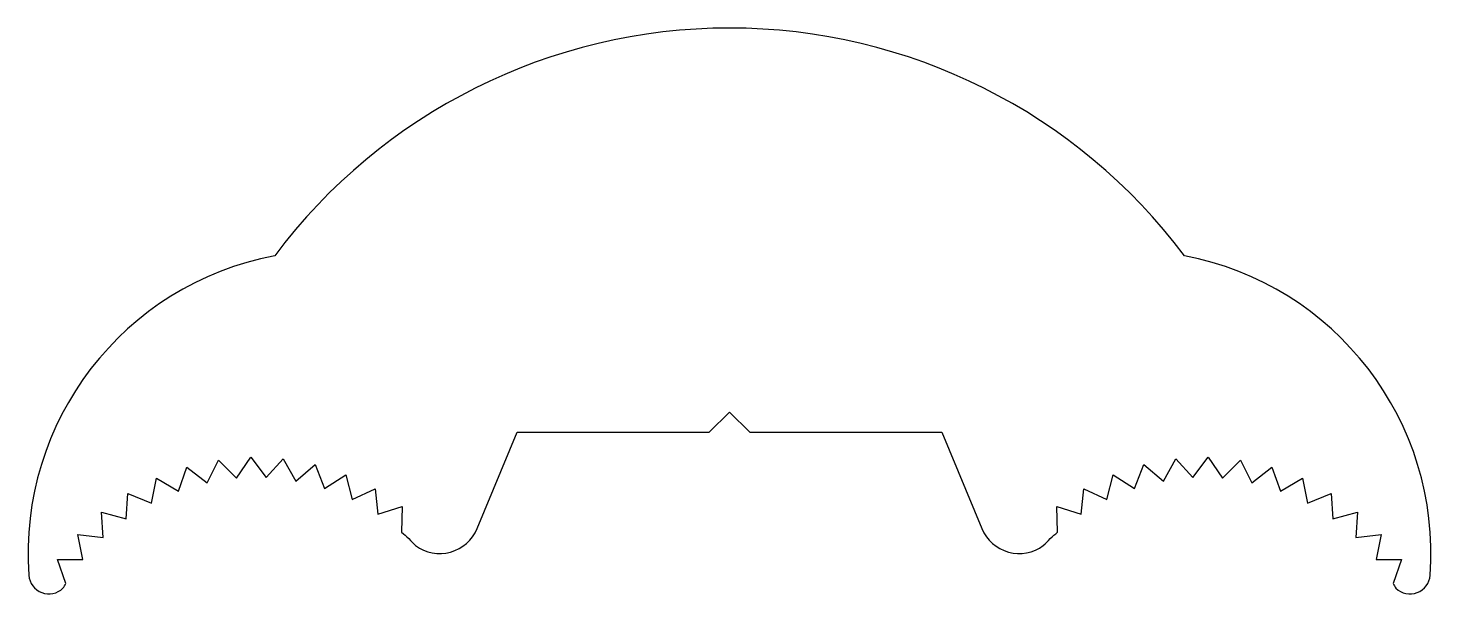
# Model space of a CAD drawing. Extents: x 157.1 to 191.8, y 226.5 to 240.5.
import ezdxf

# ---------------------------------------------------------------- set-up
doc = ezdxf.new("R2010")
doc.units = 0
doc.layers.add('ANA', color=220, linetype='CONTINUOUS')

msp = doc.modelspace()

# ---------------------------------------------------------------- linework, layer by layer
at = {"layer": 'ANA', "color": 7}
msp.add_lwpolyline([(164.975, 229.441), (165.125, 228.829), (165.697, 229.093), (165.764, 228.467), (166.366, 228.652), (166.349, 228.022, -0.022015), (166.699, 227.688, 0.48747), (168.218, 228.107), (169.212, 230.491), (173.962, 230.491), (174.462, 230.991), (174.962, 230.491), (179.712, 230.491), (180.705, 228.107, 0.48747), (182.224, 227.688, -0.022015), (182.575, 228.022), (182.558, 228.652), (183.16, 228.467), (183.227, 229.093), (183.799, 228.829), (183.949, 229.441), (184.481, 229.103), (184.711, 229.69), (185.193, 229.284), (185.499, 229.835), (185.923, 229.369), (186.299, 229.874), (186.657, 229.355), (187.098, 229.805), (187.383, 229.243), (187.88, 229.631), (188.088, 229.036), (188.633, 229.354), (188.759, 228.737), (189.341, 228.979), (189.384, 228.351), (189.993, 228.513), (189.952, 227.884), (190.578, 227.965), (190.453, 227.347), (191.084, 227.343), (190.878, 226.747, -0.006154), (190.947, 226.631, 0.63578), (191.793, 226.956, 0.380557), (185.712, 234.859, 0.236326), (174.462, 240.491, 0.236326), (163.212, 234.859, 0.380557), (157.131, 226.956, 0.63578), (157.976, 226.631, -0.006154), (158.046, 226.747), (157.84, 227.343), (158.47, 227.347), (158.346, 227.965), (158.971, 227.884), (158.93, 228.513), (159.539, 228.351), (159.582, 228.979), (160.164, 228.737), (160.291, 229.354), (160.835, 229.036), (161.043, 229.631), (161.54, 229.243), (161.825, 229.805), (162.266, 229.355), (162.624, 229.874), (163.001, 229.369), (163.425, 229.835), (163.731, 229.284), (164.213, 229.69), (164.443, 229.103)], format="xyb", close=True, dxfattribs=at)

doc.saveas('drawing.dxf')
